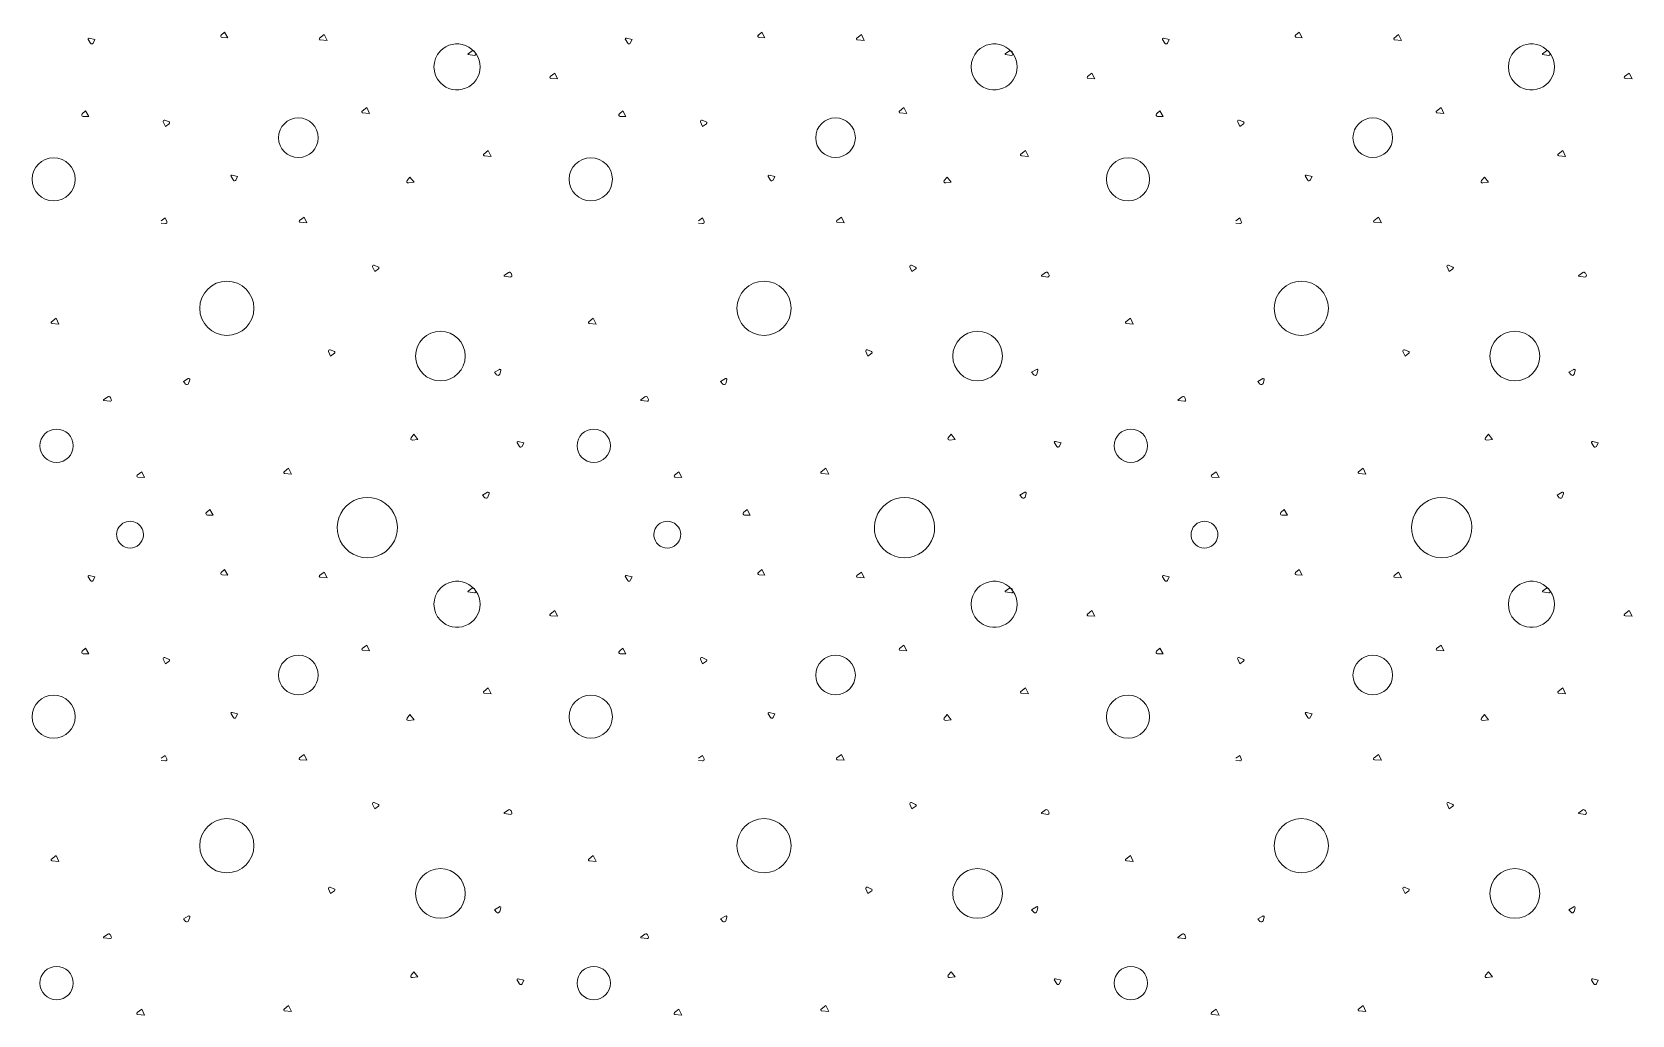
# Model space of a CAD drawing. Header units: millimetres. Extents: x 15 to 2176, y 3 to 641.
# Drawn here: x 2031.8 to 2079.46, y 78.22 to 107.48 of the extents above; entities that cross this region are included whole.
import ezdxf
from ezdxf.xclip import XClip

# ---------------------------------------------------------------- set-up
doc = ezdxf.new("R2010")
doc.units = ezdxf.units.MM
doc.header["$MEASUREMENT"] = 0
doc.header["$XCLIPFRAME"] = 0
doc.layers.add('A--------P-', color=7, linetype='Continuous')
doc.layers.add('A-L-10--EF-', color=4, linetype='Continuous', lineweight=0)

# ---------------------------------------------------------------- blocks, each defined once
blk = doc.blocks.new('*X13')
at = {"layer": 'A-L-10--EF-'}
for p, q in [((2033.544, 107.149), (2033.475, 107.258)), ((2033.506, 107.302), (2033.672, 107.258)), ((2033.672, 107.258), (2033.619, 107.153)), ((2037.437, 107.394), (2037.538, 107.483)), ((2037.633, 107.314), (2037.464, 107.319)), ((2037.538, 107.483), (2037.633, 107.314)), ((2040.369, 107.3), (2040.505, 107.405)), ((2040.59, 107.231), (2040.385, 107.249)), ((2040.505, 107.405), (2040.59, 107.231)), ((2049.544, 107.149), (2049.475, 107.258)), ((2049.506, 107.302), (2049.672, 107.258)), ((2049.672, 107.258), (2049.619, 107.153)), ((2053.437, 107.394), (2053.538, 107.483)), ((2053.633, 107.314), (2053.464, 107.319)), ((2053.538, 107.483), (2053.633, 107.314)), ((2056.369, 107.3), (2056.505, 107.405)), ((2056.59, 107.231), (2056.385, 107.249)), ((2056.505, 107.405), (2056.59, 107.231)), ((2065.544, 107.149), (2065.475, 107.258)), ((2065.506, 107.302), (2065.672, 107.258)), ((2065.672, 107.258), (2065.619, 107.153)), ((2044.79, 106.834), (2044.912, 106.92)), ((2044.978, 106.787), (2044.795, 106.812)), ((2044.991, 106.897), (2045.016, 106.837)), ((2060.79, 106.834), (2060.912, 106.92)), ((2060.978, 106.787), (2060.795, 106.812)), ((2060.991, 106.897), (2061.016, 106.837)), ((2047.235, 106.155), (2047.371, 106.261)), ((2047.456, 106.086), (2047.251, 106.104)), ((2047.371, 106.261), (2047.456, 106.086)), ((2063.235, 106.155), (2063.371, 106.261)), ((2063.456, 106.086), (2063.251, 106.104)), ((2063.371, 106.261), (2063.456, 106.086)), ((2033.296, 105.045), (2033.397, 105.134)), ((2033.492, 104.965), (2033.323, 104.969)), ((2033.397, 105.134), (2033.492, 104.965)), ((2035.884, 104.804), (2035.759, 104.859)), ((2041.635, 105.127), (2041.77, 105.232)), ((2041.855, 105.058), (2041.65, 105.075)), ((2041.77, 105.232), (2041.855, 105.058)), ((2049.296, 105.045), (2049.397, 105.134)), ((2049.492, 104.965), (2049.323, 104.969)), ((2049.397, 105.134), (2049.492, 104.965)), ((2051.884, 104.804), (2051.759, 104.859)), ((2057.635, 105.127), (2057.77, 105.232)), ((2057.855, 105.058), (2057.65, 105.075)), ((2057.77, 105.232), (2057.855, 105.058)), ((2065.296, 105.045), (2065.397, 105.134)), ((2065.492, 104.965), (2065.323, 104.969)), ((2065.397, 105.134), (2065.492, 104.965)), ((2035.712, 104.811), (2035.773, 104.671)), ((2035.773, 104.671), (2035.889, 104.754)), ((2051.712, 104.811), (2051.773, 104.671)), ((2051.773, 104.671), (2051.889, 104.754)), ((2045.257, 103.847), (2045.392, 103.953)), ((2045.392, 103.953), (2045.477, 103.778)), ((2061.257, 103.847), (2061.392, 103.953)), ((2061.392, 103.953), (2061.477, 103.778)), ((2045.477, 103.778), (2045.272, 103.796)), ((2061.477, 103.778), (2061.272, 103.796)), ((2037.799, 103.072), (2037.729, 103.182)), ((2037.761, 103.225), (2037.927, 103.181)), ((2037.927, 103.181), (2037.874, 103.076)), ((2042.973, 103.058), (2043.059, 103.162)), ((2043.179, 103.009), (2043.011, 102.988)), ((2043.059, 103.162), (2043.179, 103.009)), ((2053.799, 103.072), (2053.729, 103.182)), ((2053.761, 103.225), (2053.927, 103.181)), ((2053.927, 103.181), (2053.874, 103.076)), ((2058.973, 103.058), (2059.059, 103.162)), ((2059.179, 103.009), (2059.011, 102.988)), ((2059.059, 103.162), (2059.179, 103.009)), ((2035.652, 101.862), (2035.772, 101.947)), ((2035.773, 101.779), (2035.652, 101.795)), ((2035.772, 101.947), (2035.819, 101.839)), ((2039.772, 101.869), (2039.907, 101.974)), ((2039.992, 101.8), (2039.787, 101.818)), ((2039.907, 101.974), (2039.992, 101.8)), ((2051.652, 101.862), (2051.772, 101.947)), ((2051.773, 101.779), (2051.652, 101.795)), ((2051.772, 101.947), (2051.819, 101.839)), ((2055.772, 101.869), (2055.907, 101.974)), ((2055.992, 101.8), (2055.787, 101.818)), ((2055.907, 101.974), (2055.992, 101.8)), ((2041.946, 100.492), (2042.008, 100.351)), ((2042.119, 100.484), (2041.994, 100.539)), ((2042.008, 100.351), (2042.124, 100.435)), ((2045.869, 100.236), (2045.991, 100.322)), ((2046.058, 100.189), (2045.874, 100.214)), ((2046.07, 100.299), (2046.096, 100.239)), ((2057.946, 100.492), (2058.008, 100.351)), ((2058.119, 100.484), (2057.994, 100.539)), ((2058.008, 100.351), (2058.124, 100.435)), ((2061.869, 100.236), (2061.991, 100.322)), ((2062.058, 100.189), (2061.874, 100.214)), ((2062.07, 100.299), (2062.096, 100.239)), ((2032.382, 98.857), (2032.517, 98.962)), ((2032.602, 98.788), (2032.397, 98.805)), ((2032.517, 98.962), (2032.602, 98.788)), ((2048.382, 98.857), (2048.517, 98.962)), ((2048.602, 98.788), (2048.397, 98.805)), ((2048.517, 98.962), (2048.602, 98.788)), ((2064.382, 98.857), (2064.517, 98.962)), ((2064.602, 98.788), (2064.397, 98.805)), ((2064.517, 98.962), (2064.602, 98.788)), ((2040.634, 97.974), (2040.696, 97.834)), ((2040.807, 97.967), (2040.682, 98.022)), ((2040.696, 97.834), (2040.812, 97.917)), ((2056.634, 97.974), (2056.696, 97.834)), ((2056.807, 97.967), (2056.682, 98.022)), ((2056.696, 97.834), (2056.812, 97.917)), ((2045.722, 97.438), (2045.573, 97.352)), ((2045.573, 97.352), (2045.641, 97.277)), ((2045.731, 97.297), (2045.764, 97.404)), ((2061.722, 97.438), (2061.573, 97.352)), ((2061.573, 97.352), (2061.641, 97.277)), ((2061.731, 97.297), (2061.764, 97.404)), ((2036.457, 97.163), (2036.309, 97.077)), ((2036.309, 97.077), (2036.376, 97.002)), ((2036.466, 97.022), (2036.499, 97.129)), ((2052.457, 97.163), (2052.309, 97.077)), ((2052.309, 97.077), (2052.376, 97.002)), ((2052.466, 97.022), (2052.499, 97.129)), ((2033.935, 96.536), (2034.057, 96.621)), ((2034.124, 96.489), (2033.941, 96.514)), ((2034.136, 96.599), (2034.162, 96.539)), ((2049.935, 96.536), (2050.057, 96.621)), ((2050.124, 96.489), (2049.941, 96.514)), ((2050.136, 96.599), (2050.162, 96.539)), ((2065.935, 96.536), (2066.057, 96.621)), ((2066.124, 96.489), (2065.941, 96.514)), ((2066.136, 96.599), (2066.162, 96.539)), ((2043.091, 95.402), (2043.177, 95.506)), ((2043.297, 95.353), (2043.129, 95.332)), ((2043.177, 95.506), (2043.297, 95.353)), ((2059.091, 95.402), (2059.177, 95.506)), ((2059.297, 95.353), (2059.129, 95.332)), ((2059.177, 95.506), (2059.297, 95.353)), ((2046.323, 95.141), (2046.254, 95.251)), ((2046.286, 95.294), (2046.451, 95.25)), ((2046.451, 95.25), (2046.398, 95.145)), ((2062.323, 95.141), (2062.254, 95.251)), ((2062.286, 95.294), (2062.451, 95.25)), ((2062.451, 95.25), (2062.398, 95.145)), ((2034.936, 94.286), (2035.071, 94.391)), ((2035.071, 94.391), (2035.156, 94.216)), ((2039.31, 94.39), (2039.446, 94.495)), ((2039.446, 94.495), (2039.531, 94.321)), ((2050.936, 94.286), (2051.071, 94.391)), ((2051.071, 94.391), (2051.156, 94.216)), ((2055.31, 94.39), (2055.446, 94.495)), ((2055.446, 94.495), (2055.531, 94.321)), ((2066.936, 94.286), (2067.071, 94.391)), ((2067.071, 94.391), (2067.156, 94.216)), ((2035.156, 94.216), (2034.951, 94.234)), ((2039.531, 94.321), (2039.326, 94.338)), ((2051.156, 94.216), (2050.951, 94.234)), ((2055.531, 94.321), (2055.326, 94.338)), ((2067.156, 94.216), (2066.951, 94.234)), ((2045.371, 93.779), (2045.223, 93.693)), ((2045.223, 93.693), (2045.29, 93.618)), ((2045.38, 93.638), (2045.413, 93.746)), ((2061.371, 93.779), (2061.223, 93.693)), ((2061.223, 93.693), (2061.29, 93.618)), ((2061.38, 93.638), (2061.413, 93.746)), ((2036.996, 93.175), (2037.098, 93.264)), ((2037.193, 93.095), (2037.024, 93.099)), ((2037.098, 93.264), (2037.193, 93.095)), ((2052.996, 93.175), (2053.098, 93.264)), ((2053.193, 93.095), (2053.024, 93.099)), ((2053.098, 93.264), (2053.193, 93.095)), ((2033.544, 91.149), (2033.475, 91.258)), ((2033.506, 91.302), (2033.672, 91.258)), ((2033.672, 91.258), (2033.619, 91.153)), ((2037.437, 91.394), (2037.538, 91.483)), ((2037.633, 91.314), (2037.464, 91.319)), ((2037.538, 91.483), (2037.633, 91.314)), ((2040.369, 91.3), (2040.505, 91.405)), ((2040.59, 91.231), (2040.385, 91.249)), ((2040.505, 91.405), (2040.59, 91.231)), ((2049.544, 91.149), (2049.475, 91.258)), ((2049.506, 91.302), (2049.672, 91.258)), ((2049.672, 91.258), (2049.619, 91.153)), ((2053.437, 91.394), (2053.538, 91.483)), ((2053.633, 91.314), (2053.464, 91.319)), ((2053.538, 91.483), (2053.633, 91.314)), ((2056.369, 91.3), (2056.505, 91.405)), ((2056.59, 91.231), (2056.385, 91.249)), ((2056.505, 91.405), (2056.59, 91.231)), ((2065.544, 91.149), (2065.475, 91.258)), ((2065.506, 91.302), (2065.672, 91.258)), ((2065.672, 91.258), (2065.619, 91.153)), ((2044.79, 90.834), (2044.912, 90.92)), ((2044.978, 90.787), (2044.795, 90.812)), ((2044.991, 90.897), (2045.016, 90.837)), ((2060.79, 90.834), (2060.912, 90.92)), ((2060.978, 90.787), (2060.795, 90.812)), ((2060.991, 90.897), (2061.016, 90.837)), ((2047.235, 90.155), (2047.371, 90.261)), ((2047.456, 90.086), (2047.251, 90.104)), ((2047.371, 90.261), (2047.456, 90.086)), ((2063.235, 90.155), (2063.371, 90.261)), ((2063.456, 90.086), (2063.251, 90.104)), ((2063.371, 90.261), (2063.456, 90.086)), ((2033.296, 89.045), (2033.397, 89.134)), ((2033.397, 89.134), (2033.492, 88.965)), ((2041.635, 89.127), (2041.77, 89.232)), ((2041.77, 89.232), (2041.855, 89.058)), ((2049.296, 89.045), (2049.397, 89.134)), ((2049.397, 89.134), (2049.492, 88.965)), ((2057.635, 89.127), (2057.77, 89.232)), ((2057.77, 89.232), (2057.855, 89.058)), ((2065.296, 89.045), (2065.397, 89.134)), ((2065.397, 89.134), (2065.492, 88.965)), ((2033.492, 88.965), (2033.323, 88.969)), ((2035.712, 88.811), (2035.773, 88.671)), ((2035.884, 88.804), (2035.759, 88.859)), ((2035.773, 88.671), (2035.889, 88.754)), ((2041.855, 89.058), (2041.65, 89.075)), ((2049.492, 88.965), (2049.323, 88.969)), ((2051.712, 88.811), (2051.773, 88.671)), ((2051.884, 88.804), (2051.759, 88.859)), ((2051.773, 88.671), (2051.889, 88.754)), ((2057.855, 89.058), (2057.65, 89.075)), ((2065.492, 88.965), (2065.323, 88.969)), ((2045.257, 87.847), (2045.392, 87.953)), ((2045.477, 87.778), (2045.272, 87.796)), ((2045.392, 87.953), (2045.477, 87.778)), ((2061.257, 87.847), (2061.392, 87.953)), ((2061.477, 87.778), (2061.272, 87.796)), ((2061.392, 87.953), (2061.477, 87.778)), ((2037.761, 87.225), (2037.927, 87.181)), ((2053.761, 87.225), (2053.927, 87.181)), ((2037.799, 87.072), (2037.729, 87.182)), ((2037.927, 87.181), (2037.874, 87.076)), ((2042.973, 87.058), (2043.059, 87.162)), ((2043.179, 87.009), (2043.011, 86.988)), ((2043.059, 87.162), (2043.179, 87.009)), ((2053.799, 87.072), (2053.729, 87.182)), ((2053.927, 87.181), (2053.874, 87.076)), ((2058.973, 87.058), (2059.059, 87.162)), ((2059.179, 87.009), (2059.011, 86.988)), ((2059.059, 87.162), (2059.179, 87.009)), ((2035.652, 85.862), (2035.772, 85.947)), ((2035.773, 85.779), (2035.652, 85.795)), ((2035.772, 85.947), (2035.819, 85.839)), ((2039.772, 85.869), (2039.907, 85.974)), ((2039.992, 85.8), (2039.787, 85.818)), ((2039.907, 85.974), (2039.992, 85.8)), ((2051.652, 85.862), (2051.772, 85.947)), ((2051.773, 85.779), (2051.652, 85.795)), ((2051.772, 85.947), (2051.819, 85.839)), ((2055.772, 85.869), (2055.907, 85.974)), ((2055.992, 85.8), (2055.787, 85.818)), ((2055.907, 85.974), (2055.992, 85.8)), ((2041.946, 84.492), (2042.008, 84.351)), ((2042.119, 84.484), (2041.994, 84.539)), ((2042.008, 84.351), (2042.124, 84.435)), ((2057.946, 84.492), (2058.008, 84.351)), ((2058.119, 84.484), (2057.994, 84.539)), ((2058.008, 84.351), (2058.124, 84.435)), ((2045.869, 84.236), (2045.991, 84.322)), ((2046.058, 84.189), (2045.874, 84.214)), ((2046.07, 84.299), (2046.096, 84.239)), ((2061.869, 84.236), (2061.991, 84.322)), ((2062.058, 84.189), (2061.874, 84.214)), ((2062.07, 84.299), (2062.096, 84.239)), ((2032.382, 82.857), (2032.517, 82.962)), ((2032.517, 82.962), (2032.602, 82.788)), ((2048.382, 82.857), (2048.517, 82.962)), ((2048.517, 82.962), (2048.602, 82.788)), ((2064.382, 82.857), (2064.517, 82.962)), ((2064.517, 82.962), (2064.602, 82.788)), ((2032.602, 82.788), (2032.397, 82.805)), ((2048.602, 82.788), (2048.397, 82.805)), ((2064.602, 82.788), (2064.397, 82.805)), ((2040.634, 81.974), (2040.696, 81.834)), ((2040.807, 81.967), (2040.682, 82.022)), ((2056.634, 81.974), (2056.696, 81.834)), ((2056.807, 81.967), (2056.682, 82.022)), ((2040.696, 81.834), (2040.812, 81.917)), ((2056.696, 81.834), (2056.812, 81.917)), ((2036.457, 81.163), (2036.309, 81.077)), ((2036.309, 81.077), (2036.376, 81.002)), ((2036.466, 81.022), (2036.499, 81.129)), ((2045.722, 81.438), (2045.573, 81.352)), ((2045.573, 81.352), (2045.641, 81.277)), ((2045.731, 81.297), (2045.764, 81.404)), ((2052.457, 81.163), (2052.309, 81.077)), ((2052.309, 81.077), (2052.376, 81.002)), ((2052.466, 81.022), (2052.499, 81.129)), ((2061.722, 81.438), (2061.573, 81.352)), ((2061.573, 81.352), (2061.641, 81.277)), ((2061.731, 81.297), (2061.764, 81.404)), ((2033.935, 80.536), (2034.057, 80.621)), ((2034.136, 80.599), (2034.162, 80.539)), ((2049.935, 80.536), (2050.057, 80.621)), ((2050.136, 80.599), (2050.162, 80.539)), ((2065.935, 80.536), (2066.057, 80.621)), ((2066.136, 80.599), (2066.162, 80.539)), ((2034.124, 80.489), (2033.941, 80.514)), ((2050.124, 80.489), (2049.941, 80.514)), ((2066.124, 80.489), (2065.941, 80.514)), ((2043.091, 79.402), (2043.177, 79.506)), ((2043.297, 79.353), (2043.129, 79.332)), ((2043.177, 79.506), (2043.297, 79.353)), ((2046.323, 79.141), (2046.254, 79.251)), ((2046.286, 79.294), (2046.451, 79.25)), ((2046.451, 79.25), (2046.398, 79.145)), ((2059.091, 79.402), (2059.177, 79.506)), ((2059.297, 79.353), (2059.129, 79.332)), ((2059.177, 79.506), (2059.297, 79.353)), ((2062.323, 79.141), (2062.254, 79.251)), ((2062.286, 79.294), (2062.451, 79.25)), ((2062.451, 79.25), (2062.398, 79.145)), ((2034.936, 78.286), (2035.071, 78.391)), ((2035.156, 78.216), (2034.951, 78.234)), ((2035.071, 78.391), (2035.156, 78.216)), ((2039.31, 78.39), (2039.446, 78.495)), ((2039.531, 78.321), (2039.326, 78.338)), ((2039.446, 78.495), (2039.531, 78.321)), ((2050.936, 78.286), (2051.071, 78.391)), ((2051.156, 78.216), (2050.951, 78.234)), ((2051.071, 78.391), (2051.156, 78.216)), ((2055.31, 78.39), (2055.446, 78.495)), ((2055.531, 78.321), (2055.326, 78.338)), ((2055.446, 78.495), (2055.531, 78.321)), ((2066.936, 78.286), (2067.071, 78.391)), ((2067.156, 78.216), (2066.951, 78.234)), ((2067.071, 78.391), (2067.156, 78.216))]:
    blk.add_line(p, q, dxfattribs=at)
for centre, radius in [((2039.735, 104.337), 0.59), ((2055.735, 104.337), 0.59), ((2032.445, 103.098), 0.643), ((2048.445, 103.098), 0.643), ((2064.445, 103.098), 0.643), ((2037.605, 99.257), 0.807), ((2053.605, 99.257), 0.807), ((2032.533, 95.166), 0.496), ((2048.533, 95.166), 0.496), ((2064.533, 95.166), 0.496), ((2039.735, 88.337), 0.59), ((2055.735, 88.337), 0.59), ((2032.445, 87.098), 0.643), ((2048.445, 87.098), 0.643), ((2064.445, 87.098), 0.643), ((2037.605, 83.257), 0.807), ((2053.605, 83.257), 0.807), ((2032.533, 79.166), 0.496), ((2048.533, 79.166), 0.496), ((2064.533, 79.166), 0.496)]:
    blk.add_circle(centre, radius, dxfattribs=at)
for centre, radius, start, end in [((2033.499, 107.274), 0.0288, 75.2067, 212.3813), ((2037.465, 107.362), 0.0432, 131.2386, 268.4132), ((2040.387, 107.277), 0.0288, 127.9022, 265.0768), ((2049.499, 107.274), 0.0288, 75.2067, 212.3813), ((2053.465, 107.362), 0.0432, 131.2386, 268.4132), ((2056.387, 107.277), 0.0288, 127.9022, 265.0768), ((2065.499, 107.274), 0.0288, 75.2067, 212.3813), ((2033.581, 107.172), 0.0432, 212.3813, 333.2854), ((2044.46, 106.445), 0.686, 136.1287, 223.8713), ((2044.46, 106.445), 0.686, 223.8713, 136.1287), ((2044.797, 106.824), 0.012, 125.1139, 262.2885), ((2044.942, 106.876), 0.0528, 23.1926, 125.1139), ((2044.983, 106.823), 0.036, 262.2885, 23.1926), ((2049.581, 107.172), 0.0432, 212.3813, 333.2854), ((2060.46, 106.445), 0.686, 136.1287, 223.8713), ((2060.46, 106.445), 0.686, 223.8713, 136.1287), ((2060.797, 106.824), 0.012, 125.1139, 262.2885), ((2060.942, 106.876), 0.0528, 23.1926, 125.1139), ((2060.983, 106.823), 0.036, 262.2885, 23.1926), ((2065.581, 107.172), 0.0432, 212.3813, 333.2854), ((2047.253, 106.133), 0.0288, 127.9022, 265.0768), ((2063.253, 106.133), 0.0288, 127.9022, 265.0768), ((2033.325, 105.013), 0.0432, 131.2386, 268.4132), ((2035.744, 104.826), 0.036, 66.4475, 203.6221), ((2041.653, 105.104), 0.0288, 127.9022, 265.0768), ((2049.325, 105.013), 0.0432, 131.2386, 268.4132), ((2051.744, 104.826), 0.036, 66.4475, 203.6221), ((2057.653, 105.104), 0.0288, 127.9022, 265.0768), ((2065.325, 105.013), 0.0432, 131.2386, 268.4132), ((2035.873, 104.778), 0.0288, 305.5434, 66.4475), ((2051.873, 104.778), 0.0288, 305.5434, 66.4475), ((2045.275, 103.825), 0.0288, 127.9022, 265.0768), ((2061.275, 103.825), 0.0288, 127.9022, 265.0768), ((2037.753, 103.197), 0.0288, 75.2067, 212.3813), ((2037.835, 103.095), 0.0432, 212.3813, 333.2854), ((2043.006, 103.03), 0.0432, 140.1139, 277.2885), ((2053.753, 103.197), 0.0288, 75.2067, 212.3813), ((2053.835, 103.095), 0.0432, 212.3813, 333.2854), ((2059.006, 103.03), 0.0432, 140.1139, 277.2885), ((2035.779, 101.822), 0.0432, 262.2885, 23.1926), ((2039.789, 101.846), 0.0288, 127.9022, 265.0768), ((2051.779, 101.822), 0.0432, 262.2885, 23.1926), ((2055.789, 101.846), 0.0288, 127.9022, 265.0768), ((2041.979, 100.506), 0.036, 66.4475, 203.6221), ((2042.107, 100.458), 0.0288, 305.5434, 66.4475), ((2045.876, 100.226), 0.012, 125.1139, 262.2885), ((2046.021, 100.278), 0.0528, 23.1926, 125.1139), ((2046.062, 100.225), 0.036, 262.2885, 23.1926), ((2057.979, 100.506), 0.036, 66.4475, 203.6221), ((2058.107, 100.458), 0.0288, 305.5434, 66.4475), ((2061.876, 100.226), 0.012, 125.1139, 262.2885), ((2062.021, 100.278), 0.0528, 23.1926, 125.1139), ((2062.062, 100.225), 0.036, 262.2885, 23.1926), ((2032.4, 98.834), 0.0288, 127.9022, 265.0768), ((2048.4, 98.834), 0.0288, 127.9022, 265.0768), ((2064.4, 98.834), 0.0288, 127.9022, 265.0768), ((2043.966, 97.835), 0.74, 90, 270), ((2043.966, 97.835), 0.74, 270, 90), ((2059.966, 97.835), 0.74, 90, 270), ((2059.966, 97.835), 0.74, 270, 90), ((2040.667, 97.989), 0.036, 66.4475, 203.6221), ((2040.795, 97.941), 0.0288, 305.5434, 66.4475), ((2056.667, 97.989), 0.036, 66.4475, 203.6221), ((2056.795, 97.941), 0.0288, 305.5434, 66.4475), ((2045.68, 97.312), 0.0528, 221.9213, 342.8254), ((2045.736, 97.413), 0.0288, 342.8254, 120), ((2061.68, 97.312), 0.0528, 221.9213, 342.8254), ((2061.736, 97.413), 0.0288, 342.8254, 120), ((2036.416, 97.037), 0.0528, 221.9213, 342.8254), ((2036.472, 97.138), 0.0288, 342.8254, 120), ((2052.416, 97.037), 0.0528, 221.9213, 342.8254), ((2052.472, 97.138), 0.0288, 342.8254, 120), ((2033.942, 96.526), 0.012, 125.1139, 262.2885), ((2034.088, 96.578), 0.0528, 23.1926, 125.1139), ((2034.129, 96.525), 0.036, 262.2885, 23.1926), ((2049.942, 96.526), 0.012, 125.1139, 262.2885), ((2050.088, 96.578), 0.0528, 23.1926, 125.1139), ((2050.129, 96.525), 0.036, 262.2885, 23.1926), ((2065.942, 96.526), 0.012, 125.1139, 262.2885), ((2066.088, 96.578), 0.0528, 23.1926, 125.1139), ((2066.129, 96.525), 0.036, 262.2885, 23.1926), ((2043.124, 95.375), 0.0432, 140.1139, 277.2885), ((2059.124, 95.375), 0.0432, 140.1139, 277.2885), ((2046.278, 95.266), 0.0288, 75.2067, 212.3813), ((2046.36, 95.164), 0.0432, 212.3813, 333.2854), ((2062.278, 95.266), 0.0288, 75.2067, 212.3813), ((2062.36, 95.164), 0.0432, 212.3813, 333.2854), ((2039.328, 94.367), 0.0288, 127.9022, 265.0768), ((2055.328, 94.367), 0.0288, 127.9022, 265.0768), ((2034.953, 94.263), 0.0288, 127.9022, 265.0768), ((2050.953, 94.263), 0.0288, 127.9022, 265.0768), ((2066.953, 94.263), 0.0288, 127.9022, 265.0768), ((2041.789, 92.727), 0.897, 343.6089, 196.3911), ((2045.33, 93.654), 0.0528, 221.9213, 342.8254), ((2045.386, 93.754), 0.0288, 342.8254, 120), ((2057.789, 92.727), 0.897, 343.6089, 196.3911), ((2061.33, 93.654), 0.0528, 221.9213, 342.8254), ((2061.386, 93.754), 0.0288, 342.8254, 120), ((2037.025, 93.143), 0.0432, 131.2386, 268.4132), ((2053.025, 93.143), 0.0432, 131.2386, 268.4132), ((2034.722, 92.518), 0.4, 353.7067, 186.2933), ((2034.722, 92.518), 0.4, 186.2933, 353.7067), ((2041.789, 92.727), 0.897, 196.3911, 343.6089), ((2050.722, 92.518), 0.4, 353.7067, 186.2933), ((2050.722, 92.518), 0.4, 186.2933, 353.7067), ((2057.789, 92.727), 0.897, 196.3911, 343.6089), ((2066.722, 92.518), 0.4, 353.7067, 186.2933), ((2066.722, 92.518), 0.4, 186.2933, 353.7067), ((2033.499, 91.274), 0.0288, 75.2067, 212.3813), ((2033.581, 91.172), 0.0432, 212.3813, 333.2854), ((2037.465, 91.362), 0.0432, 131.2386, 268.4132), ((2040.387, 91.277), 0.0288, 127.9022, 265.0768), ((2044.46, 90.445), 0.686, 223.8713, 136.1287), ((2049.499, 91.274), 0.0288, 75.2067, 212.3813), ((2049.581, 91.172), 0.0432, 212.3813, 333.2854), ((2053.465, 91.362), 0.0432, 131.2386, 268.4132), ((2056.387, 91.277), 0.0288, 127.9022, 265.0768), ((2060.46, 90.445), 0.686, 223.8713, 136.1287), ((2065.499, 91.274), 0.0288, 75.2067, 212.3813), ((2065.581, 91.172), 0.0432, 212.3813, 333.2854), ((2044.46, 90.445), 0.686, 136.1287, 223.8713), ((2044.797, 90.824), 0.012, 125.1139, 262.2885), ((2044.942, 90.876), 0.0528, 23.1926, 125.1139), ((2044.983, 90.823), 0.036, 262.2885, 23.1926), ((2060.46, 90.445), 0.686, 136.1287, 223.8713), ((2060.797, 90.824), 0.012, 125.1139, 262.2885), ((2060.942, 90.876), 0.0528, 23.1926, 125.1139), ((2060.983, 90.823), 0.036, 262.2885, 23.1926), ((2047.253, 90.133), 0.0288, 127.9022, 265.0768), ((2063.253, 90.133), 0.0288, 127.9022, 265.0768), ((2041.653, 89.104), 0.0288, 127.9022, 265.0768), ((2057.653, 89.104), 0.0288, 127.9022, 265.0768), ((2033.325, 89.013), 0.0432, 131.2386, 268.4132), ((2035.744, 88.826), 0.036, 66.4475, 203.6221), ((2035.873, 88.778), 0.0288, 305.5434, 66.4475), ((2049.325, 89.013), 0.0432, 131.2386, 268.4132), ((2051.744, 88.826), 0.036, 66.4475, 203.6221), ((2051.873, 88.778), 0.0288, 305.5434, 66.4475), ((2065.325, 89.013), 0.0432, 131.2386, 268.4132), ((2045.275, 87.825), 0.0288, 127.9022, 265.0768), ((2061.275, 87.825), 0.0288, 127.9022, 265.0768), ((2037.753, 87.197), 0.0288, 75.2067, 212.3813), ((2053.753, 87.197), 0.0288, 75.2067, 212.3813), ((2037.835, 87.095), 0.0432, 212.3813, 333.2854), ((2043.006, 87.03), 0.0432, 140.1139, 277.2885), ((2053.835, 87.095), 0.0432, 212.3813, 333.2854), ((2059.006, 87.03), 0.0432, 140.1139, 277.2885), ((2035.779, 85.822), 0.0432, 262.2885, 23.1926), ((2039.789, 85.846), 0.0288, 127.9022, 265.0768), ((2051.779, 85.822), 0.0432, 262.2885, 23.1926), ((2055.789, 85.846), 0.0288, 127.9022, 265.0768), ((2041.979, 84.506), 0.036, 66.4475, 203.6221), ((2042.107, 84.458), 0.0288, 305.5434, 66.4475), ((2057.979, 84.506), 0.036, 66.4475, 203.6221), ((2058.107, 84.458), 0.0288, 305.5434, 66.4475), ((2045.876, 84.226), 0.012, 125.1139, 262.2885), ((2046.021, 84.278), 0.0528, 23.1926, 125.1139), ((2046.062, 84.225), 0.036, 262.2885, 23.1926), ((2061.876, 84.226), 0.012, 125.1139, 262.2885), ((2062.021, 84.278), 0.0528, 23.1926, 125.1139), ((2062.062, 84.225), 0.036, 262.2885, 23.1926), ((2032.4, 82.834), 0.0288, 127.9022, 265.0768), ((2043.966, 81.835), 0.74, 90, 270), ((2043.966, 81.835), 0.74, 270, 90), ((2048.4, 82.834), 0.0288, 127.9022, 265.0768), ((2059.966, 81.835), 0.74, 90, 270), ((2059.966, 81.835), 0.74, 270, 90), ((2064.4, 82.834), 0.0288, 127.9022, 265.0768), ((2040.667, 81.989), 0.036, 66.4475, 203.6221), ((2040.795, 81.941), 0.0288, 305.5434, 66.4475), ((2056.667, 81.989), 0.036, 66.4475, 203.6221), ((2056.795, 81.941), 0.0288, 305.5434, 66.4475), ((2036.416, 81.037), 0.0528, 221.9213, 342.8254), ((2036.472, 81.138), 0.0288, 342.8254, 120), ((2045.68, 81.312), 0.0528, 221.9213, 342.8254), ((2045.736, 81.413), 0.0288, 342.8254, 120), ((2052.416, 81.037), 0.0528, 221.9213, 342.8254), ((2052.472, 81.138), 0.0288, 342.8254, 120), ((2061.68, 81.312), 0.0528, 221.9213, 342.8254), ((2061.736, 81.413), 0.0288, 342.8254, 120), ((2034.088, 80.578), 0.0528, 23.1926, 125.1139), ((2034.129, 80.525), 0.036, 262.2885, 23.1926), ((2050.088, 80.578), 0.0528, 23.1926, 125.1139), ((2050.129, 80.525), 0.036, 262.2885, 23.1926), ((2066.088, 80.578), 0.0528, 23.1926, 125.1139), ((2066.129, 80.525), 0.036, 262.2885, 23.1926), ((2033.942, 80.526), 0.012, 125.1139, 262.2885), ((2049.942, 80.526), 0.012, 125.1139, 262.2885), ((2065.942, 80.526), 0.012, 125.1139, 262.2885), ((2043.124, 79.375), 0.0432, 140.1139, 277.2885), ((2046.278, 79.266), 0.0288, 75.2067, 212.3813), ((2046.36, 79.164), 0.0432, 212.3813, 333.2854), ((2059.124, 79.375), 0.0432, 140.1139, 277.2885), ((2062.278, 79.266), 0.0288, 75.2067, 212.3813), ((2062.36, 79.164), 0.0432, 212.3813, 333.2854), ((2034.953, 78.263), 0.0288, 127.9022, 265.0768), ((2039.328, 78.367), 0.0288, 127.9022, 265.0768), ((2050.953, 78.263), 0.0288, 127.9022, 265.0768), ((2055.328, 78.367), 0.0288, 127.9022, 265.0768), ((2066.953, 78.263), 0.0288, 127.9022, 265.0768)]:
    blk.add_arc(centre, radius, start, end, dxfattribs=at)
blk = doc.blocks.new('*X14')
at = {"layer": 'A-L-10--EF-'}
for p, q in [((2069.437, 107.394), (2069.538, 107.483)), ((2069.633, 107.314), (2069.464, 107.319)), ((2069.538, 107.483), (2069.633, 107.314)), ((2072.369, 107.3), (2072.505, 107.405)), ((2072.59, 107.231), (2072.385, 107.249)), ((2072.505, 107.405), (2072.59, 107.231)), ((2076.79, 106.834), (2076.912, 106.92)), ((2076.978, 106.787), (2076.795, 106.812)), ((2076.991, 106.897), (2077.016, 106.837)), ((2079.235, 106.155), (2079.371, 106.261)), ((2079.456, 106.086), (2079.251, 106.104)), ((2079.371, 106.261), (2079.456, 106.086)), ((2067.884, 104.804), (2067.759, 104.859)), ((2073.635, 105.127), (2073.77, 105.232)), ((2073.855, 105.058), (2073.65, 105.075)), ((2073.77, 105.232), (2073.855, 105.058)), ((2067.712, 104.811), (2067.773, 104.671)), ((2067.773, 104.671), (2067.889, 104.754)), ((2077.257, 103.847), (2077.392, 103.953)), ((2077.392, 103.953), (2077.477, 103.778)), ((2077.477, 103.778), (2077.272, 103.796)), ((2069.799, 103.072), (2069.729, 103.182)), ((2069.761, 103.225), (2069.927, 103.181)), ((2069.927, 103.181), (2069.874, 103.076)), ((2074.973, 103.058), (2075.059, 103.162)), ((2075.179, 103.009), (2075.011, 102.988)), ((2075.059, 103.162), (2075.179, 103.009)), ((2067.652, 101.862), (2067.772, 101.947)), ((2067.773, 101.779), (2067.652, 101.795)), ((2067.772, 101.947), (2067.819, 101.839)), ((2071.772, 101.869), (2071.907, 101.974)), ((2071.992, 101.8), (2071.787, 101.818)), ((2071.907, 101.974), (2071.992, 101.8)), ((2073.946, 100.492), (2074.008, 100.351)), ((2074.119, 100.484), (2073.994, 100.539)), ((2074.008, 100.351), (2074.124, 100.435)), ((2077.869, 100.236), (2077.991, 100.322)), ((2078.058, 100.189), (2077.874, 100.214)), ((2078.07, 100.299), (2078.096, 100.239)), ((2072.634, 97.974), (2072.696, 97.834)), ((2072.807, 97.967), (2072.682, 98.022)), ((2072.696, 97.834), (2072.812, 97.917)), ((2077.722, 97.438), (2077.573, 97.352)), ((2077.573, 97.352), (2077.641, 97.277)), ((2077.731, 97.297), (2077.764, 97.404)), ((2068.457, 97.163), (2068.309, 97.077)), ((2068.309, 97.077), (2068.376, 97.002)), ((2068.466, 97.022), (2068.499, 97.129)), ((2075.091, 95.402), (2075.177, 95.506)), ((2075.297, 95.353), (2075.129, 95.332)), ((2075.177, 95.506), (2075.297, 95.353)), ((2078.323, 95.141), (2078.254, 95.251)), ((2078.286, 95.294), (2078.451, 95.25)), ((2078.451, 95.25), (2078.398, 95.145)), ((2071.31, 94.39), (2071.446, 94.495)), ((2071.446, 94.495), (2071.531, 94.321)), ((2071.531, 94.321), (2071.326, 94.338)), ((2077.371, 93.779), (2077.223, 93.693)), ((2077.223, 93.693), (2077.29, 93.618)), ((2077.38, 93.638), (2077.413, 93.746)), ((2068.996, 93.175), (2069.098, 93.264)), ((2069.193, 93.095), (2069.024, 93.099)), ((2069.098, 93.264), (2069.193, 93.095)), ((2069.437, 91.394), (2069.538, 91.483)), ((2069.633, 91.314), (2069.464, 91.319)), ((2069.538, 91.483), (2069.633, 91.314)), ((2072.369, 91.3), (2072.505, 91.405)), ((2072.59, 91.231), (2072.385, 91.249)), ((2072.505, 91.405), (2072.59, 91.231)), ((2076.79, 90.834), (2076.912, 90.92)), ((2076.978, 90.787), (2076.795, 90.812)), ((2076.991, 90.897), (2077.016, 90.837)), ((2079.235, 90.155), (2079.371, 90.261)), ((2079.456, 90.086), (2079.251, 90.104)), ((2079.371, 90.261), (2079.456, 90.086)), ((2073.635, 89.127), (2073.77, 89.232)), ((2073.77, 89.232), (2073.855, 89.058)), ((2067.712, 88.811), (2067.773, 88.671)), ((2067.884, 88.804), (2067.759, 88.859)), ((2067.773, 88.671), (2067.889, 88.754)), ((2073.855, 89.058), (2073.65, 89.075)), ((2077.257, 87.847), (2077.392, 87.953)), ((2077.477, 87.778), (2077.272, 87.796)), ((2077.392, 87.953), (2077.477, 87.778)), ((2069.761, 87.225), (2069.927, 87.181)), ((2069.799, 87.072), (2069.729, 87.182)), ((2069.927, 87.181), (2069.874, 87.076)), ((2074.973, 87.058), (2075.059, 87.162)), ((2075.179, 87.009), (2075.011, 86.988)), ((2075.059, 87.162), (2075.179, 87.009)), ((2067.652, 85.862), (2067.772, 85.947)), ((2067.773, 85.779), (2067.652, 85.795)), ((2067.772, 85.947), (2067.819, 85.839)), ((2071.772, 85.869), (2071.907, 85.974)), ((2071.992, 85.8), (2071.787, 85.818)), ((2071.907, 85.974), (2071.992, 85.8)), ((2073.946, 84.492), (2074.008, 84.351)), ((2074.119, 84.484), (2073.994, 84.539)), ((2074.008, 84.351), (2074.124, 84.435)), ((2077.869, 84.236), (2077.991, 84.322)), ((2078.058, 84.189), (2077.874, 84.214)), ((2078.07, 84.299), (2078.096, 84.239)), ((2072.634, 81.974), (2072.696, 81.834)), ((2072.807, 81.967), (2072.682, 82.022)), ((2072.696, 81.834), (2072.812, 81.917)), ((2068.457, 81.163), (2068.309, 81.077)), ((2068.309, 81.077), (2068.376, 81.002)), ((2068.466, 81.022), (2068.499, 81.129)), ((2077.722, 81.438), (2077.573, 81.352)), ((2077.573, 81.352), (2077.641, 81.277)), ((2077.731, 81.297), (2077.764, 81.404)), ((2075.091, 79.402), (2075.177, 79.506)), ((2075.297, 79.353), (2075.129, 79.332)), ((2075.177, 79.506), (2075.297, 79.353)), ((2078.323, 79.141), (2078.254, 79.251)), ((2078.286, 79.294), (2078.451, 79.25)), ((2078.451, 79.25), (2078.398, 79.145)), ((2071.31, 78.39), (2071.446, 78.495)), ((2071.531, 78.321), (2071.326, 78.338)), ((2071.446, 78.495), (2071.531, 78.321))]:
    blk.add_line(p, q, dxfattribs=at)
for centre, radius in [((2071.735, 104.337), 0.59), ((2069.605, 99.257), 0.807), ((2071.735, 88.337), 0.59), ((2069.605, 83.257), 0.807)]:
    blk.add_circle(centre, radius, dxfattribs=at)
for centre, radius, start, end in [((2069.465, 107.362), 0.0432, 131.2386, 268.4132), ((2072.387, 107.277), 0.0288, 127.9022, 265.0768), ((2076.46, 106.445), 0.686, 136.1287, 223.8713), ((2076.46, 106.445), 0.686, 223.8713, 136.1287), ((2076.797, 106.824), 0.012, 125.1139, 262.2885), ((2076.942, 106.876), 0.0528, 23.1926, 125.1139), ((2076.983, 106.823), 0.036, 262.2885, 23.1926), ((2079.253, 106.133), 0.0288, 127.9022, 265.0768), ((2067.744, 104.826), 0.036, 66.4475, 203.6221), ((2073.653, 105.104), 0.0288, 127.9022, 265.0768), ((2067.873, 104.778), 0.0288, 305.5434, 66.4475), ((2077.275, 103.825), 0.0288, 127.9022, 265.0768), ((2069.753, 103.197), 0.0288, 75.2067, 212.3813), ((2069.835, 103.095), 0.0432, 212.3813, 333.2854), ((2075.006, 103.03), 0.0432, 140.1139, 277.2885), ((2067.779, 101.822), 0.0432, 262.2885, 23.1926), ((2071.789, 101.846), 0.0288, 127.9022, 265.0768), ((2073.979, 100.506), 0.036, 66.4475, 203.6221), ((2074.107, 100.458), 0.0288, 305.5434, 66.4475), ((2077.876, 100.226), 0.012, 125.1139, 262.2885), ((2078.021, 100.278), 0.0528, 23.1926, 125.1139), ((2078.062, 100.225), 0.036, 262.2885, 23.1926), ((2075.966, 97.835), 0.74, 90, 270), ((2075.966, 97.835), 0.74, 270, 90), ((2072.667, 97.989), 0.036, 66.4475, 203.6221), ((2072.795, 97.941), 0.0288, 305.5434, 66.4475), ((2077.68, 97.312), 0.0528, 221.9213, 342.8254), ((2077.736, 97.413), 0.0288, 342.8254, 120), ((2068.416, 97.037), 0.0528, 221.9213, 342.8254), ((2068.472, 97.138), 0.0288, 342.8254, 120), ((2075.124, 95.375), 0.0432, 140.1139, 277.2885), ((2078.278, 95.266), 0.0288, 75.2067, 212.3813), ((2078.36, 95.164), 0.0432, 212.3813, 333.2854), ((2071.328, 94.367), 0.0288, 127.9022, 265.0768), ((2073.789, 92.727), 0.897, 343.6089, 196.3911), ((2077.33, 93.654), 0.0528, 221.9213, 342.8254), ((2077.386, 93.754), 0.0288, 342.8254, 120), ((2069.025, 93.143), 0.0432, 131.2386, 268.4132), ((2073.789, 92.727), 0.897, 196.3911, 343.6089), ((2069.465, 91.362), 0.0432, 131.2386, 268.4132), ((2072.387, 91.277), 0.0288, 127.9022, 265.0768), ((2076.46, 90.445), 0.686, 223.8713, 136.1287), ((2076.46, 90.445), 0.686, 136.1287, 223.8713), ((2076.797, 90.824), 0.012, 125.1139, 262.2885), ((2076.942, 90.876), 0.0528, 23.1926, 125.1139), ((2076.983, 90.823), 0.036, 262.2885, 23.1926), ((2079.253, 90.133), 0.0288, 127.9022, 265.0768), ((2073.653, 89.104), 0.0288, 127.9022, 265.0768), ((2067.744, 88.826), 0.036, 66.4475, 203.6221), ((2067.873, 88.778), 0.0288, 305.5434, 66.4475), ((2077.275, 87.825), 0.0288, 127.9022, 265.0768), ((2069.753, 87.197), 0.0288, 75.2067, 212.3813), ((2069.835, 87.095), 0.0432, 212.3813, 333.2854), ((2075.006, 87.03), 0.0432, 140.1139, 277.2885), ((2067.779, 85.822), 0.0432, 262.2885, 23.1926), ((2071.789, 85.846), 0.0288, 127.9022, 265.0768), ((2073.979, 84.506), 0.036, 66.4475, 203.6221), ((2074.107, 84.458), 0.0288, 305.5434, 66.4475), ((2077.876, 84.226), 0.012, 125.1139, 262.2885), ((2078.021, 84.278), 0.0528, 23.1926, 125.1139), ((2078.062, 84.225), 0.036, 262.2885, 23.1926), ((2075.966, 81.835), 0.74, 90, 270), ((2075.966, 81.835), 0.74, 270, 90), ((2072.667, 81.989), 0.036, 66.4475, 203.6221), ((2072.795, 81.941), 0.0288, 305.5434, 66.4475), ((2068.416, 81.037), 0.0528, 221.9213, 342.8254), ((2068.472, 81.138), 0.0288, 342.8254, 120), ((2077.68, 81.312), 0.0528, 221.9213, 342.8254), ((2077.736, 81.413), 0.0288, 342.8254, 120), ((2075.124, 79.375), 0.0432, 140.1139, 277.2885), ((2078.278, 79.266), 0.0288, 75.2067, 212.3813), ((2078.36, 79.164), 0.0432, 212.3813, 333.2854), ((2071.328, 78.367), 0.0288, 127.9022, 265.0768)]:
    blk.add_arc(centre, radius, start, end, dxfattribs=at)
blk = doc.blocks.new('Drawing_4_4', base_point=(1874.468, 329.559))
for name in ['*X13', '*X14']:
    blk.add_blockref(name, (0, 0))

msp = doc.modelspace()

# ---------------------------------------------------------------- block references
at = {"layer": 'A--------P-'}
ref = msp.add_blockref('Drawing_4_4', (1874.468, 329.559), dxfattribs=at)
XClip(ref).set_block_clipping_path([(1621.1657714889, 18.4741086751), (2127.7704267137, 640.6436337123)])

doc.saveas('drawing.dxf')
